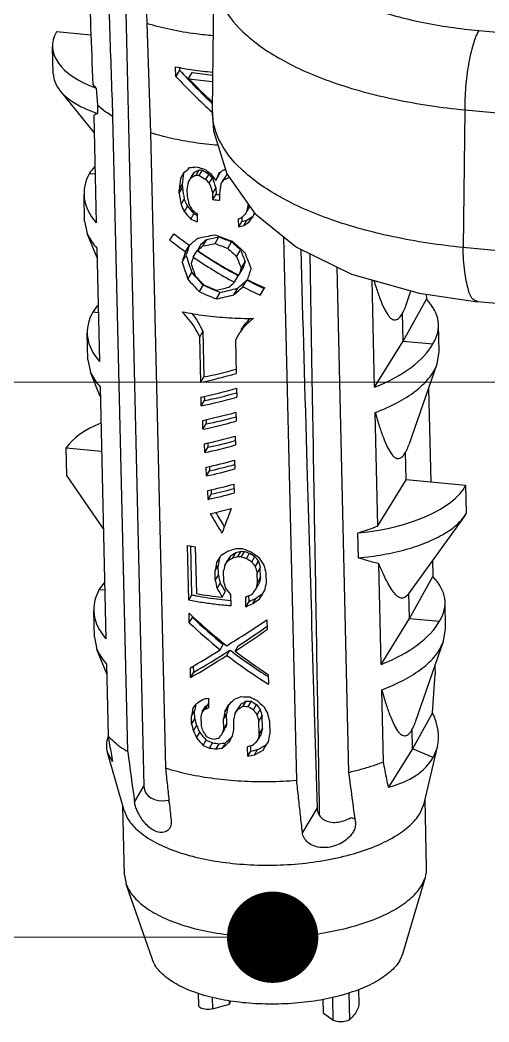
# Model space of a CAD drawing. Header units: millimetres. Extents: x 1396 to 1781, y -411 to -144.
# Drawn here: x 1449.27 to 1456.96, y -389.95 to -373.49 of the extents above; entities that cross this region are included whole.
import ezdxf

# ---------------------------------------------------------------- set-up
doc = ezdxf.new("R2010")
doc.units = ezdxf.units.MM
doc.layers.add('02___PRT_ALL_AXES', color=7, linetype='Continuous')
doc.layers.add('from', color=7, linetype='Continuous', lineweight=13)
doc.styles.add('宋体', font='SimSun.ttf')
doc.dimstyles.new('YanXiu', dxfattribs={"dimscale": 1.5, "dimtxt": 2.5, "dimasz": 2.2, "dimexe": 0.65, "dimexo": 0.65, "dimgap": 0.5, "dimtad": 1, "dimdsep": 46, "dimtxsty": '宋体', "dimcen": 0, "dimclrd": 3, "dimclre": 3, "dimclrt": 3, "dimazin": 2, "dimtfac": 1, "dimtofl": 0, "dimtmove": 0, "dimatfit": 3, "dimfxl": 1, "dimlwd": 5, "dimlwe": 5, "dimarcsym": 0})

# ---------------------------------------------------------------- blocks, each defined once
blk = doc.blocks.new('u21')
at = {"color": 7, "linetype": 'Continuous'}
for p, q in [((-122.941, 28.546), (-122.967, 26.288)), ((-118.592, 27.593), (-22.722, 18.606)), ((-118.821, 26.29), (-118.849, 24.03)), ((-118.821, 26.29), (-22.952, 17.304)), ((-22.853, 15.031), (-118.849, 24.03)), ((-22.616, 14.141), (-118.612, 23.14))]:
    blk.add_line(p, q, dxfattribs=at)
blk.add_lwpolyline([(-122.967, 26.292), (-122.946, 25.947), (-122.726, 25.239), (-122.27, 24.588), (-121.586, 24.033), (-120.681, 23.592), (-119.57, 23.28), (-118.612, 23.14)], dxfattribs=at)
for points, start_tangent, end_tangent in [([(-121.818, 29.918), (-121.96, 29.482), (-121.877, 29.047), (-121.572, 28.634), (-121.061, 28.265), (-120.368, 27.959), (-119.53, 27.731), (-118.592, 27.593)], (-0.506759, -0.862088), (0.995625, -0.09344)), ([(-122.94, 28.545), (-122.836, 28.074), (-122.463, 27.572), (-121.839, 27.122), (-120.995, 26.747), (-119.972, 26.465), (-118.821, 26.29)], (-0.005908, -0.999983), (0.995209, -0.097772)), ([(-118.592, 27.593), (-118.685, 27.366), (-118.761, 27.04), (-118.809, 26.663), (-118.822, 26.29)], (-0.507097, -0.861889), (0.015932, -0.999873)), ([(-118.849, 24.03), (-119.999, 24.207), (-121.021, 24.49), (-121.866, 24.867), (-122.49, 25.316), (-122.863, 25.817), (-122.967, 26.288)], (-0.994988, 0.099999), (0.006341, 0.99998)), ([(-118.611, 23.147), (-118.671, 23.169), (-118.762, 23.334), (-118.823, 23.632), (-118.849, 24.03)], (-0.991931, 0.126778), (-0.015932, 0.999873))]:
    blk.add_spline(points, degree=3, dxfattribs=dict(at, start_tangent=start_tangent, end_tangent=end_tangent))
at = {"layer": '02___PRT_ALL_AXES', "color": 7, "linetype": 'Continuous'}
for p, q in [((-124.479, 31.83), (-124.089, 15.182)), ((-124.039, 27.708), (-123.98, 25.913)), ((-124.959, 27.519), (-125.525, 27.572)), ((-125.579, 26.885), (-125.589, 27.328)), ((-123.564, 26.841), (-123.569, 26.997)), ((-123.503, 26.944), (-123.564, 26.841)), ((-123.504, 26.986), (-123.503, 26.944)), ((-123.357, 26.804), (-123.297, 26.905)), ((-124.908, 25.917), (-125.467, 26.607)), ((-124.874, 26.649), (-124.852, 26.367)), ((-124.852, 26.367), (-124.849, 26.231)), ((-124.914, 26.199), (-124.873, 24.436)), ((-124.354, 15.75), (-124.598, 26.18)), ((-123.98, 25.913), (-123.736, 15.482)), ((-124.982, 25.248), (-124.892, 25.24)), ((-123.49, 25.158), (-123.438, 25.247)), ((-123.36, 25.109), (-123.309, 25.196)), ((-123.31, 25.179), (-123.259, 25.266)), ((-123.232, 25.22), (-123.181, 25.307)), ((-123.18, 25.213), (-123.129, 25.3)), ((-123.072, 25.147), (-123.021, 25.233)), ((-122.91, 25.13), (-122.859, 25.217)), ((-122.774, 25.146), (-122.723, 25.233)), ((-123.511, 24.978), (-123.459, 25.067)), ((-123.51, 24.925), (-123.458, 25.014)), ((-123.459, 25.067), (-123.458, 25.014)), ((-123.017, 25.088), (-122.966, 25.174)), ((-122.827, 25.071), (-122.776, 25.157)), ((-125.063, 24.464), (-125.073, 24.901)), ((-123.51, 24.925), (-123.511, 24.978)), ((-123.383, 24.981), (-123.381, 24.875)), ((-122.959, 24.924), (-122.908, 25.01)), ((-122.957, 24.818), (-122.959, 24.924)), ((-122.957, 24.818), (-122.906, 24.904)), ((-122.908, 25.01), (-122.906, 24.904)), ((-122.851, 24.914), (-122.848, 24.809)), ((-123.48, 24.735), (-123.428, 24.824)), ((-123.426, 24.62), (-123.375, 24.708)), ((-122.398, 24.631), (-122.353, 24.707)), ((-123.32, 24.496), (-123.269, 24.583)), ((-123.218, 24.586), (-123.214, 24.454)), ((-122.484, 24.526), (-122.482, 24.456)), ((-122.396, 24.629), (-122.374, 24.666)), ((-122.366, 24.445), (-122.314, 24.533)), ((-125.063, 24.464), (-125.021, 24.262)), ((-122.533, 24.369), (-122.537, 24.501)), ((-122.533, 24.369), (-122.482, 24.456)), ((-122.45, 24.393), (-122.398, 24.481)), ((-124.859, 23.862), (-125.021, 24.262)), ((-122.921, 24.096), (-122.858, 24.204)), ((-121.581, 15.28), (-121.79, 24.199)), ((-123.407, 23.961), (-123.342, 24.071)), ((-123.149, 24.089), (-123.212, 23.98)), ((-123.123, 24.055), (-123.059, 24.163)), ((-122.713, 24.016), (-122.649, 24.124)), ((-124.863, 24.021), (-124.82, 22.159)), ((-123.464, 23.791), (-123.399, 23.901)), ((-123.28, 23.872), (-123.216, 23.981)), ((-122.567, 23.88), (-122.503, 23.989)), ((-121.332, 22.217), (-121.361, 23.924)), ((-122.492, 23.687), (-122.428, 23.796)), ((-120.924, 23.711), (-120.73, 15.41)), ((-123.368, 23.51), (-123.303, 23.619)), ((-122.604, 23.459), (-122.54, 23.567)), ((-122.532, 23.575), (-122.467, 23.683)), ((-123.119, 23.415), (-123.183, 23.306)), ((-122.464, 23.385), (-122.4, 23.494)), ((-120.302, 21.736), (-120.343, 23.497)), ((-122.9, 23.185), (-122.836, 23.293)), ((-122.614, 23.253), (-122.55, 23.361)), ((-122.18, 23.247), (-122.114, 23.358)), ((-119.79, 23.074), (-119.705, 23.317)), ((-119.454, 23.263), (-119.452, 23.18)), ((-119.835, 22.493), (-119.452, 23.18)), ((-124.928, 22.971), (-124.838, 22.963)), ((-119.835, 22.493), (-119.846, 22.949)), ((-119.243, 22.321), (-119.253, 22.759)), ((-125.01, 22.186), (-125.02, 22.624)), ((-123.174, 22.562), (-123.123, 22.649)), ((-123.157, 21.817), (-123.174, 22.562)), ((-123.123, 22.649), (-123.106, 21.904)), ((-122.544, 22.591), (-122.587, 22.507)), ((-122.587, 22.507), (-122.574, 21.961)), ((-120.302, 21.736), (-119.835, 22.493)), ((-119.835, 22.493), (-119.345, 22.448)), ((-121.332, 22.203), (-121.332, 22.217)), ((-119.276, 22.118), (-119.243, 22.321)), ((-125.01, 22.186), (-124.967, 21.985)), ((-119.737, 20.796), (-119.276, 22.118)), ((-124.806, 21.584), (-124.967, 21.985)), ((-123.157, 21.817), (-123.106, 21.904)), ((-124.81, 21.744), (-124.713, 17.604)), ((-123.148, 21.429), (-123.151, 21.575)), ((-123.098, 21.586), (-123.097, 21.516)), ((-122.568, 21.718), (-122.565, 21.573)), ((-119.418, 21.71), (-119.382, 20.179)), ((-123.148, 21.429), (-123.097, 21.516)), ((-122.579, 21.325), (-122.576, 21.18)), ((-120.249, 19.458), (-120.292, 21.32)), ((-123.12, 21.045), (-123.123, 21.191)), ((-123.12, 21.045), (-123.069, 21.132)), ((-123.07, 21.202), (-123.069, 21.132)), ((-122.59, 20.932), (-122.586, 20.786)), ((-125.354, 20.284), (-125.365, 20.739)), ((-125.365, 20.739), (-124.785, 20.685)), ((-123.092, 20.662), (-123.095, 20.807)), ((-123.092, 20.662), (-123.041, 20.748)), ((-123.042, 20.819), (-123.041, 20.748)), ((-119.782, 20.216), (-119.793, 20.672)), ((-123.064, 20.278), (-123.067, 20.423)), ((-123.014, 20.435), (-123.013, 20.364)), ((-122.601, 20.538), (-122.597, 20.393)), ((-124.755, 19.411), (-125.354, 20.284)), ((-123.064, 20.278), (-123.013, 20.364)), ((-122.611, 20.145), (-122.608, 20)), ((-120.249, 19.458), (-119.782, 20.216)), ((-118.802, 20.124), (-119.782, 20.216)), ((-118.792, 19.669), (-118.802, 20.124)), ((-123.035, 19.894), (-123.039, 20.04)), ((-123.035, 19.894), (-122.985, 19.981)), ((-122.986, 20.052), (-122.985, 19.981)), ((-118.826, 19.617), (-119.754, 18.337)), ((-118.826, 19.617), (-118.792, 19.669)), ((-120.569, 18.934), (-120.579, 19.342)), ((-123.353, 18.237), (-123.374, 19.136)), ((-123.301, 18.326), (-123.32, 19.125)), ((-123.246, 19.112), (-123.228, 18.345)), ((-122.709, 18.887), (-122.659, 18.973)), ((-122.628, 18.934), (-122.577, 19.02)), ((-122.546, 18.955), (-122.495, 19.042)), ((-122.49, 18.953), (-122.439, 19.04)), ((-122.406, 18.923), (-122.355, 19.01)), ((-122.32, 18.868), (-122.269, 18.956)), ((-122.921, 18.723), (-122.871, 18.809)), ((-122.867, 18.651), (-122.871, 18.809)), ((-122.762, 18.812), (-122.711, 18.898)), ((-122.262, 18.788), (-122.21, 18.876)), ((-122.231, 18.682), (-122.179, 18.77)), ((-122.175, 18.612), (-122.179, 18.77)), ((-120.195, 17.181), (-120.234, 18.837)), ((-119.352, 18.891), (-119.346, 18.625)), ((-122.918, 18.564), (-122.921, 18.723)), ((-122.918, 18.564), (-122.867, 18.651)), ((-122.787, 18.709), (-122.783, 18.55)), ((-122.227, 18.524), (-122.231, 18.682)), ((-122.227, 18.524), (-122.175, 18.612)), ((-122.087, 18.683), (-122.083, 18.524)), ((-119.729, 17.939), (-119.346, 18.625)), ((-122.888, 18.429), (-122.837, 18.515)), ((-122.253, 18.418), (-122.201, 18.506)), ((-124.822, 18.416), (-124.732, 18.408)), ((-123.353, 18.237), (-123.301, 18.326)), ((-122.804, 18.288), (-122.753, 18.375)), ((-122.669, 18.33), (-122.665, 18.145)), ((-122.415, 18.131), (-122.419, 18.29)), ((-122.364, 18.218), (-122.366, 18.313)), ((-122.304, 18.181), (-122.253, 18.268)), ((-122.192, 18.259), (-122.14, 18.347)), ((-119.729, 17.939), (-119.738, 18.361)), ((-122.415, 18.131), (-122.364, 18.218)), ((-119.136, 17.767), (-119.146, 18.204)), ((-124.903, 17.632), (-124.913, 18.069)), ((-123.345, 17.867), (-123.348, 18.026)), ((-123.345, 17.867), (-123.293, 17.955)), ((-123.293, 17.955), (-123.293, 17.975)), ((-120.195, 17.181), (-119.729, 17.939)), ((-119.729, 17.939), (-119.239, 17.893)), ((-122.069, 17.916), (-122.066, 17.758)), ((-124.903, 17.632), (-124.861, 17.43)), ((-119.169, 17.564), (-119.136, 17.767)), ((-122.837, 17.422), (-122.787, 17.508)), ((-122.592, 17.401), (-122.542, 17.487)), ((-119.63, 16.241), (-119.169, 17.564)), ((-124.699, 17.029), (-124.861, 17.43)), ((-122.727, 17.332), (-122.677, 17.418)), ((-124.703, 17.189), (-124.675, 16.005)), ((-123.324, 16.968), (-123.327, 17.127)), ((-123.272, 17.057), (-123.274, 17.158)), ((-119.311, 17.156), (-119.308, 17.025)), ((-123.324, 16.968), (-123.272, 17.057)), ((-122.048, 17.018), (-122.044, 16.859)), ((-123.031, 16.629), (-123.027, 16.47)), ((-120.158, 15.581), (-120.186, 16.765)), ((-123.131, 16.407), (-123.079, 16.494)), ((-123.079, 16.451), (-123.028, 16.538)), ((-122.76, 16.412), (-122.709, 16.498)), ((-122.596, 16.371), (-122.545, 16.458)), ((-122.543, 16.447), (-122.492, 16.534)), ((-122.461, 16.495), (-122.41, 16.582)), ((-122.377, 16.492), (-122.326, 16.579)), ((-122.291, 16.437), (-122.24, 16.524)), ((-123.309, 16.334), (-123.257, 16.422)), ((-123.306, 16.202), (-123.309, 16.334)), ((-123.254, 16.29), (-123.257, 16.422)), ((-123.155, 16.332), (-123.151, 16.173)), ((-122.784, 16.282), (-122.733, 16.368)), ((-122.729, 16.21), (-122.733, 16.368)), ((-122.233, 16.356), (-122.181, 16.444)), ((-122.202, 16.25), (-122.15, 16.338)), ((-122.145, 16.127), (-122.15, 16.338)), ((-119.354, 16.39), (-119.678, 15.798)), ((-123.306, 16.202), (-123.254, 16.29)), ((-123.278, 16.091), (-123.226, 16.179)), ((-122.805, 16.047), (-122.754, 16.133)), ((-122.78, 16.123), (-122.784, 16.282)), ((-122.78, 16.123), (-122.729, 16.21)), ((-122.621, 16.268), (-122.617, 16.109)), ((-122.197, 16.039), (-122.202, 16.25)), ((-122.197, 16.039), (-122.145, 16.127)), ((-122.03, 16.251), (-122.025, 16.039)), ((-123.224, 15.975), (-123.172, 16.063)), ((-122.223, 15.933), (-122.171, 16.021)), ((-119.678, 15.798), (-119.686, 16.117)), ((-123.118, 15.852), (-123.066, 15.939)), ((-123.012, 15.809), (-122.961, 15.896)), ((-122.906, 15.795), (-122.855, 15.881)), ((-122.8, 15.809), (-122.749, 15.895)), ((-122.386, 15.674), (-122.389, 15.832)), ((-122.335, 15.76), (-122.337, 15.847)), ((-122.134, 15.774), (-122.082, 15.862)), ((-119.678, 15.798), (-120.075, 15.165)), ((-119.341, 15.654), (-119.678, 15.798)), ((-119.49, 14.901), (-119.269, 15.831)), ((-119.269, 15.829), (-119.341, 15.654)), ((-124.415, 14.786), (-124.69, 15.737)), ((-124.605, 15.59), (-124.689, 15.737)), ((-122.386, 15.674), (-122.335, 15.76)), ((-122.274, 15.696), (-122.223, 15.784)), ((-124.243, 14.92), (-124.089, 15.182)), ((-124.407, 13.724), (-124.433, 14.847)), ((-121.248, 14.829), (-121.488, 14.42)), ((-121.205, 14.704), (-121.207, 14.829)), ((-119.556, 14.741), (-119.49, 14.901)), ((-119.449, 13.84), (-119.475, 14.963)), ((-124.407, 13.724), (-124.379, 13.576)), ((-119.841, 12.43), (-119.469, 13.691)), ((-119.528, 13.557), (-119.469, 13.691)), ((-123.949, 12.334), (-124.379, 13.576)), ((-119.89, 12.318), (-119.841, 12.43)), ((-123.197, 11.784), (-123.192, 11.579)), ((-122.967, 11.715), (-122.963, 11.527)), ((-121.15, 11.684), (-121.145, 11.459)), ((-120.981, 11.341), (-120.989, 11.715)), ((-120.726, 11.79), (-120.716, 11.348)), ((-120.567, 11.841), (-120.561, 11.611)), ((-122.963, 11.527), (-122.684, 11.603)), ((-122.684, 11.603), (-122.686, 11.659)), ((-120.561, 11.613), (-120.561, 11.611)), ((-121.145, 11.459), (-120.981, 11.341))]:
    blk.add_line(p, q, dxfattribs=at)
for centre, radius, start, end in [((-122.511, 32.359), 5.465, 258.8415, 261.7944), ((-122.439, 32.177), 5.341, 260.755, 264.3959), ((-122.439, 32.878), 5.99, 261.8162, 265.0061), ((-122.447, 32.609), 5.876, 261.0875, 264.9684), ((-124.051, 28.559), 2.461, 249.963, 251.0858), ((-122.43, 30.966), 5.671, 261.8323, 262.3715), ((-122.428, 30.823), 5.66, 261.8318, 262.372), ((-122.417, 30.491), 5.24, 261.6126, 262.1953), ((-122.357, 30.557), 5.679, 264.4546, 265.0206), ((-122.366, 30.919), 6.13, 264.4687, 265.4888), ((-122.362, 24.209), 5.173, 258.7175, 260.1686), ((-122.212, 25.501), 6.422, 266.7428, 267.736), ((-122.209, 25.361), 6.414, 266.9904, 267.4876), ((-122.199, 25.016), 5.982, 267.1652, 267.6993), ((-122.352, 22.879), 4.651, 258.218, 259.0669), ((-122.271, 23.32), 5.1, 259.1129, 263.4744), ((-122.253, 24.01), 5.748, 260.2337, 264.4982), ((-122.207, 23.835), 5.619, 263.4217, 265.3012), ((-184.212, 21.36), 65.048, 355.61814, 356.17863), ((-122.153, 23.105), 6.459, 266.9928, 268.2315), ((-122.15, 22.937), 6.449, 267.2394, 267.9837), ((-122.14, 22.591), 6.015, 267.4326, 268.2323), ((-122.204, 21.629), 5.719, 262.103, 262.6387), ((-122.202, 21.454), 5.703, 261.8334, 262.9078), ((-122.192, 21.111), 5.272, 261.6139, 262.7746), ((-40.277, 26.515), 84.763, 187.29643, 187.8627), ((-41.712, 25.502), 79.659, 187.27832, 187.88087), ((-123.352, 15.144), 0.392, 209.4404, 213.3673)]:
    blk.add_arc(centre, radius, start, end, dxfattribs=at)
for centre, major_axis, ratio, start_param, end_param in [((-123.566, 27.388), (2.023, 0.063), 0.457817, 2.874425, 3.994998), ((-122.326, 27.564), (2.788, -2.803), 0.352517, -1.662023, -1.448043), ((-122.249, 27.492), (2.575, -2.589), 0.352642, 4.576145, 4.787282), ((-122.243, 27.265), (2.893, 0.09), 0.457818, -2.775645, -2.726872), ((-122.331, 27.751), (2.794, -2.826), 0.351227, 4.700364, 4.837823), ((-122.19, 24.987), (2.884, 0.046), 0.412294, 2.788056, 2.881035), ((-122.235, 26.909), (2.808, 2.737), 0.102217, -2.111606, -2.072263), ((-122.228, 26.618), (2.853, 0.821), 0.352435, -2.069765, -2.030644), ((-122.225, 26.49), (2.876, -0.78), 0.465166, 4.501382, 4.540287), ((-122.19, 24.987), (2.883, 0.09), 0.457817, 9.15761, 9.785659), ((-122.247, 27.404), (2.759, 5.33), 0.013218, -4.290483, -4.270708), ((-122.311, 30.139), (2.221, 17.523), 0.02969, -4.425685, -4.414983), ((-122.247, 27.404), (2.566, 4.956), 0.013218, -4.259351, -4.255211), ((-122.235, 26.905), (2.789, 4.016), 0.022906, -2.018671, -1.99906), ((-122.228, 26.604), (2.818, 1.904), 0.1949, -2.092152, -2.06283), ((-122.235, 26.905), (2.594, 3.734), 0.022906, -2.030311, -2.009186), ((-122.228, 26.604), (2.62, 1.77), 0.1949, -2.102278, -2.070707), ((-122.221, 26.3), (2.827, -1.617), 0.437702, -1.660631, -1.621726), ((-122.221, 26.3), (2.629, -1.504), 0.437702, 4.616163, 4.658018), ((-122.224, 26.438), (2.795, -2.135), 0.402852, -1.567641, -1.538511), ((-122.22, 26.238), (-2.57, 2.881), 0.32879, 1.626941, 1.647832), ((-122.224, 26.408), (-2.765, 4.016), 0.26711, 1.678156, 1.707272), ((-122.22, 26.276), (2.723, 6.662), 0.028959, -4.547167, -4.527752), ((-122.224, 26.436), (2.818, 1.904), 0.194897, -1.926765, -1.897617), ((-122.22, 26.276), (2.532, 6.194), 0.028959, 1.745733, 1.754475), ((-122.226, 26.506), (2.853, 0.821), 0.352438, -1.86543, -1.855058), ((-122.217, 26.139), (2.594, 3.734), 0.022906, -1.820803, -1.799896), ((-122.221, 26.305), (2.828, 1.484), 0.254507, -1.898561, -1.867712), ((-122.311, 30.139), (2.389, 18.846), 0.02969, -4.441182, -4.431265), ((-122.122, 22.057), (-2.969, 18.008), 0.046595, 1.398205, 1.408908), ((-122.269, 28.357), (2.532, 13.414), 0.035521, -4.461065, -4.451238), ((-122.22, 26.238), (-2.764, 3.098), 0.32879, -4.652804, -4.633381), ((-122.216, 26.096), (-2.892, 8.515), 0.120708, -4.63481, -4.615397), ((-122.216, 26.096), (-2.689, 7.918), 0.120708, 1.646403, 1.667281), ((-122.205, 25.626), (2.459, 16.129), 0.03256, -4.672984, -4.663273), ((-122.217, 26.139), (2.789, 4.016), 0.022906, -1.823962, -1.804525), ((-122.122, 22.057), (-3.193, 19.368), 0.046595, 1.414487, 1.424404), ((-122.163, 23.839), (-3.049, 13.934), 0.068111, 1.481465, 1.491292), ((-122.186, 24.793), (-2.808, 5.817), 0.184886, 1.491557, 1.511332), ((-122.186, 24.793), (-2.611, 5.409), 0.184886, 7.759246, 7.780577), ((-122.197, 25.287), (-2.57, 2.881), 0.32879, 7.76276, 7.805162), ((-122.197, 25.291), (-2.773, 4.468), 0.241974, 1.544282, 1.563893), ((-122.152, 23.334), (2.532, 13.414), 0.035521, 1.472469, 1.480732), ((-122.187, 24.866), (2.566, 4.956), 0.013218, -4.673359, -4.665174), ((-122.197, 25.287), (-2.764, 3.098), 0.32879, 1.493516, 1.532859), ((-122.204, 25.592), (2.795, -2.135), 0.40285, -1.655364, -1.626041), ((-122.204, 25.578), (2.674, -0.725), 0.465166, -1.851303, -1.830541), ((-122.204, 25.565), (2.828, 1.484), 0.254509, -1.820509, -1.80088), ((-122.199, 25.35), (2.808, 2.737), 0.102216, -1.770248, -1.750557), ((-122.187, 24.866), (2.759, 5.33), 0.013218, -4.661402, -4.651531), ((-122.199, 25.344), (2.62, 1.77), 0.1949, -1.777225, -1.745289), ((-122.188, 24.896), (2.789, 4.016), 0.022906, -1.667393, -1.647554), ((-122.181, 24.601), (2.759, 5.33), 0.013218, 1.579013, 1.592054), ((-122.204, 25.578), (2.876, -0.78), 0.465166, -1.840421, -1.8013), ((-122.202, 25.496), (2.843, 1.049), 0.319714, -1.804228, -1.774763), ((-122.202, 25.496), (2.644, 0.976), 0.319714, -1.793638, -1.761889), ((-122.199, 25.344), (2.818, 1.904), 0.1949, -1.790099, -1.760485), ((-122.227, 26.55), (2.778, 4.579), 0.003704, -2.119767, -2.093272), ((-122.191, 25.019), (2.821, -1.711), 0.432068, -1.818071, -1.720575), ((-122.202, 25.469), (2.845, 1.007), 0.325906, 4.240207, 4.342319), ((-122.198, 25.325), (2.595, 0.919), 0.325906, -2.021526, -1.940866), ((-122.202, 25.469), (2.865, -1.012), 0.462377, 4.622677, 4.724789), ((-122.198, 25.325), (2.614, -0.924), 0.462377, -1.660508, -1.579849), ((-122.187, 24.863), (2.821, -1.711), 0.432068, -1.844566, -1.745883), ((-122.226, 26.524), (2.458, 6.957), 0.034176, -4.339994, -4.313894), ((-122.206, 25.645), (2.809, 2.619), 0.113052, -2.090198, -2.036735), ((-122.201, 25.452), (2.809, 2.619), 0.113052, -2.041927, -2.008193), ((-122.201, 25.452), (2.563, 2.389), 0.113052, -2.052291, -2.015282), ((-122.198, 25.325), (2.845, 1.007), 0.325906, -2.014437, -1.940866), ((-122.198, 25.325), (2.865, -1.012), 0.462377, -1.660508, -1.586938), ((-122.201, 25.452), (-2.523, 2.706), 0.338682, 1.751673, 1.806472), ((-122.206, 25.645), (-2.766, 2.966), 0.338682, 1.773126, 1.841031), ((-122.226, 26.524), (2.695, 7.626), 0.034176, -4.357608, -4.333889), ((-122.152, 23.359), (-2.628, 7.422), 0.127207, 7.735845, 7.773893), ((-122.216, 26.091), (2.695, 7.626), 0.034176, -4.405007, -4.39025), ((-122.187, 24.863), (2.821, -1.711), 0.432068, -1.698485, -1.457696), ((-122.187, 24.863), (2.574, -1.561), 0.432068, -1.711408, -1.447333), ((-122.191, 25.019), (2.821, -1.711), 0.432068, -1.672305, -1.431516), ((-122.201, 25.452), (-2.766, 2.966), 0.338682, -4.538601, -4.48866), ((-122.216, 26.091), (-2.88, 8.135), 0.127207, -4.482416, -4.457687), ((-122.216, 26.091), (-2.628, 7.422), 0.127207, 1.812715, 1.839874), ((-122.226, 26.524), (-2.88, 8.135), 0.127207, -4.435911, -4.401326), ((-122.152, 23.359), (-2.88, 8.135), 0.127207, 1.472655, 1.50724), ((-122.162, 23.791), (-2.88, 8.135), 0.127207, 1.529015, 1.553745), ((-122.162, 23.791), (2.458, 6.957), 0.034176, -4.701108, -4.684899), ((-122.173, 24.237), (-2.523, 2.706), 0.338682, 7.76765, 7.842229), ((-122.177, 24.43), (-2.766, 2.966), 0.338682, 1.547502, 1.597443), ((-122.162, 23.791), (2.695, 7.626), 0.034176, -4.686733, -4.671975), ((-122.152, 23.359), (2.695, 7.626), 0.034176, 1.540092, 1.563811), ((-122.173, 24.237), (-2.766, 2.966), 0.338682, 1.500996, 1.568902), ((-122.177, 24.414), (2.614, -0.924), 0.462377, 4.510707, 4.622677), ((-122.18, 24.558), (2.865, -1.012), 0.462377, -1.734078, -1.660508), ((-122.18, 24.558), (2.845, 1.007), 0.325906, -1.940866, -1.867296), ((-122.177, 24.43), (2.809, 2.619), 0.113052, -1.861053, -1.827319), ((-122.173, 24.237), (2.809, 2.619), 0.113052, -1.832511, -1.779048), ((-122.173, 24.237), (2.563, 2.389), 0.113052, -1.822653, -1.763949), ((-122.187, 24.863), (2.821, -1.711), 0.432068, -1.409426, -1.31193), ((-122.187, 24.863), (2.574, -1.561), 0.432068, -1.394326, -1.28698), ((-122.191, 25.019), (2.821, -1.711), 0.432068, -1.384118, -1.285435), ((-122.152, 23.332), (2.778, 4.579), 0.003704, -1.587131, -1.560636), ((-122.177, 24.414), (2.865, -1.012), 0.462377, -1.76262, -1.660508), ((-122.177, 24.414), (2.845, 1.007), 0.325906, -1.940866, -1.838754), ((-122.177, 24.414), (2.595, 0.919), 0.325906, 4.342319, 4.454289), ((-122.137, 22.709), (2.884, 0.046), 0.412294, 2.788056, 2.881035), ((-122.137, 22.709), (2.884, 0.046), 0.412294, -0.260558, 0.367491), ((-122.137, 22.709), (2.883, 0.09), 0.457817, 9.15761, 9.785659), ((-122.137, 22.709), (2.883, 0.09), 0.457817, -0.895217, -0.267168), ((-122.146, 23.111), (2.842, 1.086), 0.314332, -2.051137, -1.84022), ((-122.146, 23.111), (2.642, 1.01), 0.314332, 4.224056, 4.430815), ((-122.141, 22.868), (2.842, 1.086), 0.314332, -2.051137, -1.84022), ((-122.137, 22.723), (2.842, 1.086), 0.314332, -2.051137, -1.84022), ((-122.137, 22.723), (2.642, 1.01), 0.314332, 4.224056, 4.430815), ((-122.132, 22.481), (2.842, 1.086), 0.314332, -2.044083, -1.847274), ((-122.128, 22.335), (2.642, 1.01), 0.314332, 4.231648, 4.423218), ((-123.406, 20.556), (2.023, 0.032), 0.412294, 2.321697, 2.881035), ((-122.128, 22.335), (2.842, 1.086), 0.314332, -2.044083, -1.847274), ((-122.122, 22.093), (2.842, 1.086), 0.314332, -2.037034, -1.854324), ((-122.119, 21.948), (2.842, 1.086), 0.314332, -2.037034, -1.854324), ((-122.119, 21.948), (2.642, 1.01), 0.314332, 4.239235, 4.415626), ((-122.113, 21.705), (2.842, 1.086), 0.314332, -2.029989, -1.861368), ((-122.11, 21.56), (2.642, 1.01), 0.314332, 4.246816, 4.408038), ((-122.11, 21.56), (2.842, 1.086), 0.314332, -2.029989, -1.861368), ((-122.104, 21.317), (2.842, 1.086), 0.314332, -2.022949, -1.868409), ((-120.917, 20.323), (2.184, 0.068), 0.457817, -1.429576, -0.267168), ((-122.101, 21.172), (2.842, 1.086), 0.314332, -2.022949, -1.868409), ((-122.101, 21.172), (2.642, 1.01), 0.314332, 4.254392, 4.400453), ((-122.095, 20.93), (2.842, 1.086), 0.314332, -2.012087, -1.88729), ((-122.087, 20.569), (-2.782, 4.876), 0.222126, -4.652177, -4.585769), ((-122.087, 20.569), (-2.587, 4.533), 0.222126, -4.642508, -4.589823), ((-122.087, 20.569), (2.713, 6.98), 0.031078, -4.581742, -4.523353), ((-122.084, 20.432), (2.883, 0.09), 0.457817, -1.036081, -0.895217), ((-122.079, 20.247), (2.836, 1.226), 0.293301, -1.92047, -1.871862), ((-122.079, 20.233), (2.781, 4.451), 0.007496, -1.881643, -1.85252), ((-122.087, 20.559), (2.354, 12.473), 0.035521, -4.574787, -4.56496), ((-122.079, 20.217), (2.815, 2.112), 0.168263, -1.960714, -1.921888), ((-122.073, 19.992), (2.594, 3.734), 0.022906, -1.852131, -1.831249), ((-122.075, 20.065), (2.818, 1.904), 0.194899, -1.926765, -1.897617), ((-122.075, 20.065), (2.62, 1.77), 0.194899, -1.924341, -1.892988), ((-122.076, 20.121), (2.843, 1.049), 0.319715, -1.88228, -1.85308), ((-122.076, 20.121), (2.644, 0.976), 0.319715, -1.877651, -1.846232), ((-122.081, 20.302), (2.862, -1.066), 0.461156, -1.542376, -1.513032), ((-122.084, 20.465), (2.849, -1.29), 0.453835, 4.783603, 4.832643), ((-122.081, 20.302), (2.661, -0.991), 0.461156, -1.53404, -1.502442), ((-122.083, 20.429), (2.599, -1.985), 0.402851, -1.372187, -1.340438), ((-122.088, 20.625), (2.783, -2.383), 0.383947, 4.94944, 4.988963), ((-122.092, 20.81), (-2.578, 4.154), 0.241974, -4.404365, -4.383098), ((-122.1, 21.142), (-2.783, 4.918), 0.220189, 1.905655, 1.935512), ((-122.087, 20.559), (2.532, 13.414), 0.035521, -4.578114, -4.568401), ((-122.071, 19.906), (2.606, 10.704), 0.037664, -4.60087, -4.591165), ((-122.073, 19.992), (2.789, 4.016), 0.022906, -1.853089, -1.833673), ((-122.083, 20.429), (2.795, -2.135), 0.402851, -1.382777, -1.353312), ((-122.092, 20.81), (-2.773, 4.468), 0.241974, -4.41724, -4.397515), ((-122.122, 22.086), (-2.973, 11.222), 0.087632, -4.437414, -4.427524), ((-122.122, 22.086), (-2.764, 10.434), 0.087632, -4.422997, -4.412328), ((-122.15, 23.284), (-3.049, 13.934), 0.068111, -4.400849, -4.39085), ((-122.054, 19.16), (-2.835, 12.956), 0.068111, -4.687999, -4.677551), ((-122.018, 17.632), (2.423, 9.953), 0.037664, 1.481423, 1.492091), ((-122.03, 18.155), (2.884, 0.046), 0.412294, -0.260558, 0.367491), ((-122.03, 18.155), (2.884, 0.046), 0.412294, 2.788056, 2.881035), ((-122.054, 19.16), (-3.049, 13.934), 0.068111, -4.684558, -4.674845), ((-122.061, 19.485), (-2.588, 4.573), 0.220189, -4.624376, -4.593053), ((-122.069, 19.812), (-2.973, 11.222), 0.087632, -4.622926, -4.61322), ((-122.067, 19.72), (-2.765, 4.016), 0.26711, 1.707272, 1.7364), ((-122.018, 17.632), (2.606, 10.704), 0.037664, 1.496619, 1.506509), ((-121.99, 16.435), (2.532, 13.414), 0.035521, 1.421076, 1.431075), ((-122.03, 18.155), (2.883, 0.09), 0.457817, 9.15761, 9.785659), ((-122.061, 19.485), (-2.783, 4.918), 0.220189, -4.621669, -4.592546), ((-122.059, 19.366), (2.828, 1.484), 0.254506, -1.830302, -1.791044), ((-122.055, 19.207), (2.629, 1.38), 0.254506, -1.820466, -1.778169), ((-122.048, 18.908), (2.789, 4.016), 0.022906, -1.697007, -1.677283), ((-122.052, 19.093), (2.617, 1.963), 0.168263, -1.772348, -1.729719), ((-122.04, 18.577), (2.781, 4.451), 0.007496, -1.637505, -1.607647), ((-122.04, 18.577), (2.585, 4.139), 0.007496, -1.621525, -1.608958), ((-122.055, 19.207), (2.828, 1.484), 0.254506, -1.830302, -1.791043), ((-122.052, 19.093), (2.815, 2.112), 0.168263, -1.785222, -1.745699), ((-122.044, 18.748), (2.785, -2.351), 0.386426, -1.716937, -1.492132), ((-122.04, 18.591), (2.59, -2.18), 0.386947, -1.733714, -1.533423), ((-122.04, 18.591), (2.785, -2.344), 0.386947, -1.717431, -1.53145), ((-122.043, 18.698), (2.816, 2.008), 0.181296, -1.944035, -1.708574), ((-122.039, 18.52), (2.618, 1.933), 0.172316, -1.889032, -1.707981), ((-122.03, 18.155), (2.883, 0.09), 0.457817, -0.895217, -0.267168), ((-122.039, 18.52), (2.815, 2.079), 0.172316, -1.893661, -1.706763), ((-122.043, 18.696), (2.815, 2.079), 0.172316, -2.16703, -1.981049), ((-122.039, 18.538), (2.815, 2.084), 0.171607, -2.166873, -1.942068), ((-122.039, 18.538), (2.618, 1.938), 0.171607, -2.183156, -1.94111), ((-122.04, 18.588), (2.789, -2.26), 0.393437, -1.499055, -1.263594), ((-122.04, 18.588), (2.593, -2.101), 0.393437, -1.498097, -1.264827), ((-122.045, 18.766), (2.785, -2.344), 0.386947, -1.444063, -1.257165), ((-122.025, 17.918), (2.843, 1.049), 0.319715, -2.076815, -2.047493), ((-122.021, 17.78), (2.828, 1.484), 0.254506, -1.908282, -1.869361), ((-122.029, 18.092), (2.827, -1.617), 0.437702, -1.436862, -1.397544), ((-122.082, 20.347), (2.532, 13.414), 0.035521, -4.41176, -4.401843), ((-122.035, 18.341), (2.797, 3.585), 0.042994, -2.089079, -2.059444), ((-122.082, 20.347), (2.354, 12.473), 0.035521, -4.393594, -4.385561), ((-122.028, 18.069), (2.815, 2.112), 0.168263, -2.126556, -2.087275), ((-122.026, 17.974), (2.611, 2.545), 0.102218, -2.083144, -2.062052), ((-122.022, 17.806), (2.828, 1.484), 0.254506, -2.083311, -2.063774), ((-122.019, 17.675), (2.759, 5.33), 0.013218, -4.485596, -4.466186), ((-122.02, 17.73), (2.354, 12.473), 0.035521, -4.60673, -4.596292), ((-122.019, 17.675), (2.566, 4.956), 0.013218, -4.470956, -4.465679), ((-122.02, 17.71), (2.808, 2.737), 0.102218, -1.916493, -1.87765), ((-122.013, 17.402), (2.594, 3.734), 0.022906, -1.810353, -1.789432), ((-122.016, 17.563), (2.818, 1.904), 0.1949, -1.887891, -1.858668), ((-122.016, 17.563), (2.62, 1.77), 0.1949, -1.882524, -1.851077), ((-122.026, 17.979), (2.795, -2.135), 0.402852, -1.392571, -1.363149), ((-122.026, 17.979), (2.599, -1.985), 0.402852, -1.382735, -1.35104), ((-122.035, 18.338), (-2.578, 4.154), 0.241974, -4.414967, -4.393743), ((-122.034, 18.334), (-2.764, 3.098), 0.328789, -4.428622, -4.389021), ((-122.048, 18.924), (-2.808, 5.817), 0.184887, -4.371205, -4.351278), ((-122.044, 18.751), (2.684, 8.004), 0.03541, -4.403329, -4.393517), ((-122.026, 17.974), (2.808, 2.737), 0.102218, -2.072263, -2.052679), ((-122.02, 17.73), (2.532, 13.414), 0.035521, -4.607237, -4.597531), ((-122.004, 17.051), (2.606, 10.704), 0.037664, -4.639713, -4.629998), ((-122.013, 17.402), (2.789, 4.016), 0.022906, -1.814246, -1.794799), ((-122.035, 18.338), (-2.773, 4.468), 0.241974, -4.427077, -4.407386), ((-122.063, 19.548), (-2.973, 11.222), 0.087632, -4.447285, -4.437414), ((-122.063, 19.548), (-2.764, 10.434), 0.087632, -4.433641, -4.422997), ((-122.093, 20.852), (-3.049, 13.934), 0.068111, -4.400849, -4.39085), ((-122.252, 16.892), (2.959, -1.141), 0.436281, 0.058738, 0.428269), ((-121.958, 15.054), (-2.973, 11.222), 0.087632, 1.44516, 1.455077), ((-121.958, 15.054), (-2.764, 10.434), 0.087632, 1.428878, 1.439581), ((-121.983, 16.148), (-2.611, 5.409), 0.184887, 1.476061, 1.497392), ((-121.982, 16.103), (-2.892, 8.515), 0.120708, 1.521617, 1.531429), ((-122.014, 17.482), (2.495, 7.443), 0.03541, -4.528743, -4.518303), ((-121.962, 15.253), (2.423, 9.953), 0.037664, 1.492091, 1.502736), ((-121.749, 16.862), (2.93, 1.157), 0.333087, 2.877812, 3.109699), ((-121.983, 16.148), (-2.808, 5.817), 0.184887, 1.491557, 1.511332), ((-121.995, 16.642), (-2.764, 3.098), 0.328789, 1.493516, 1.532859), ((-121.995, 16.642), (-2.57, 2.881), 0.328789, 1.479575, 1.521978), ((-121.996, 16.686), (-2.773, 4.468), 0.241974, 1.554094, 1.573678), ((-122.005, 17.077), (2.862, -1.066), 0.461156, -1.775834, -1.746544), ((-122.009, 17.23), (2.843, 1.049), 0.319715, -2.01826, -1.989091), ((-122.012, 17.375), (2.789, 4.016), 0.022906, -1.911336, -1.891913), ((-122.014, 17.482), (2.684, 8.004), 0.03541, -4.529983, -4.520276), ((-122.006, 17.102), (2.611, 2.545), 0.102218, -1.95729, -1.92025), ((-122.005, 17.067), (2.759, 5.33), 0.013218, -4.505012, -4.485596), ((-122.001, 16.892), (2.606, 10.704), 0.037664, -4.629998, -4.620286), ((-121.962, 15.253), (2.606, 10.704), 0.037664, 1.506509, 1.51638), ((-121.932, 13.95), (2.532, 13.414), 0.035521, 1.421076, 1.431075), ((-122.002, 16.933), (2.876, -0.78), 0.465166, -1.840422, -1.801301), ((-122.002, 16.933), (2.674, -0.725), 0.465166, -1.851304, -1.809179), ((-122.004, 17.048), (2.853, 0.821), 0.352436, -1.991682, -1.952819), ((-122.004, 17.048), (2.653, 0.764), 0.352436, -1.996595, -1.954791), ((-122.006, 17.102), (2.808, 2.737), 0.102218, -1.955317, -1.916493), ((-122.003, 16.975), (2.843, 1.049), 0.319715, -1.823802, -1.794421), ((-121.996, 16.705), (2.808, 2.737), 0.102218, -1.78007, -1.750558), ((-121.996, 16.693), (2.623, 1.615), 0.217804, -1.789829, -1.736599), ((-121.982, 16.092), (2.781, 4.451), 0.007495, -1.637504, -1.607647), ((-121.982, 16.092), (2.585, 4.139), 0.007495, -1.621525, -1.608958), ((-122, 16.843), (2.853, 0.821), 0.352436, -1.806953, -1.76775), ((-122, 16.843), (2.653, 0.764), 0.352436, -1.797868, -1.755641), ((-121.996, 16.693), (2.821, 1.737), 0.217804, -1.801939, -1.752578), ((-122.242, 16.908), (2.947, -1.16), 0.480236, -0.576087, -0.069298), ((-123.626, 15.309), (0.439, 0.224), 0.655348, 2.835491, 4.245026), ((-120.737, 15.039), (-0.195, 0.382), 0.497178, -3.750477, -3.532011)]:
    blk.add_ellipse(centre, major_axis=major_axis, ratio=ratio, start_param=start_param, end_param=end_param, dxfattribs=at)
for points, start_tangent, end_tangent in [([(-124.236, 30.783), (-124.17, 29.747), (-124.104, 28.722), (-124.039, 27.708)], (0.063451, -0.997985), (0.06432, -0.997929)), ([(-124.598, 26.18), (-124.648, 27.631), (-124.698, 29.092), (-124.749, 30.566)], (-0.03454, 0.999403), (-0.03418, 0.999416)), ([(-124.998, 28.575), (-124.93, 26.707)], (0.03635, -0.999339), (0.036902, -0.999319)), ([(-122.953, 27.508), (-123.235, 27.538), (-123.653, 27.609), (-124.039, 27.708)], (-0.996532, 0.083214), (-0.95622, 0.29265)), ([(-125.578, 26.885), (-125.563, 26.786), (-125.481, 26.626), (-125.467, 26.607)], (0.025301, -0.99968), (0.628239, -0.77802)), ([(-125.467, 26.607), (-125.331, 26.476), (-125.117, 26.343), (-124.894, 26.247)], (0.628239, -0.77802), (0.93943, -0.34274)), ([(-124.598, 26.18), (-124.691, 26.24), (-124.776, 26.303), (-124.852, 26.367)], (-0.856534, 0.51609), (-0.736181, 0.676785)), ([(-124.849, 26.231), (-124.872, 26.219), (-124.894, 26.209), (-124.914, 26.199)], (-0.898265, -0.439454), (-0.906397, -0.422427)), ([(-122.869, 25.709), (-123.263, 25.753), (-123.636, 25.821), (-123.98, 25.913)], (-0.996898, 0.078702), (-0.954702, 0.297563)), ([(-125.021, 24.262), (-125.008, 24.234), (-124.863, 24.021)], (0.370808, -0.92871), (0.676703, -0.736256)), ([(-121.516, 23.999), (-121.413, 20.451), (-121.248, 14.829)], (0.029092, -0.999577), (0.029366, -0.999569)), ([(-120.314, 23.488), (-120.278, 23.373), (-120.212, 23.184), (-120.148, 23.034), (-120.084, 22.924), (-120.02, 22.858), (-119.958, 22.842), (-119.899, 22.875), (-119.846, 22.949)], (0.286052, -0.958214), (0.485232, 0.874385)), ([(-119.846, 22.949), (-119.803, 23.039), (-119.792, 23.069)], (0.535778, 0.844359), (0.330268, 0.943887)), ([(-123.464, 22.975), (-123.089, 22.914), (-122.693, 22.877), (-122.289, 22.865)], (0.980642, -0.195808), (1, 0.000999)), ([(-123.174, 22.562), (-123.251, 22.711), (-123.35, 22.85), (-123.464, 22.975)], (-0.393236, 0.919438), (-0.717946, 0.696098)), ([(-123.309, 22.95), (-123.298, 22.938), (-123.2, 22.799), (-123.123, 22.649)], (0.63609, -0.771615), (0.392064, -0.919938)), ([(-122.289, 22.865), (-122.411, 22.762), (-122.511, 22.642), (-122.544, 22.591)], (-0.812538, -0.582908), (-0.507154, -0.861855)), ([(-122.493, 22.678), (-122.46, 22.729), (-122.359, 22.85), (-122.341, 22.868)], (0.50719, 0.861834), (0.725358, 0.688371)), ([(-121.207, 14.829), (-121.241, 16.853), (-121.318, 21.387), (-121.332, 22.203)], (-0.016788, 0.999859), (-0.017015, 0.999855)), ([(-120.292, 21.32), (-119.925, 21.485), (-119.628, 21.675), (-119.411, 21.883), (-119.281, 22.103), (-119.276, 22.118)], (0.935484, 0.35337), (0.326446, 0.945216)), ([(-124.967, 21.985), (-124.955, 21.957), (-124.81, 21.744)], (0.370808, -0.92871), (0.676703, -0.736256)), ([(-120.292, 21.32), (-120.225, 21.095), (-120.159, 20.907), (-120.094, 20.756), (-120.03, 20.646), (-119.967, 20.581), (-119.905, 20.564), (-119.846, 20.598), (-119.793, 20.672)], (0.271406, -0.962465), (0.485232, 0.874385)), ([(-119.793, 20.672), (-119.749, 20.761), (-119.738, 20.791)], (0.535778, 0.844359), (0.330268, 0.943887)), ([(-120.569, 18.934), (-120.16, 18.988), (-119.779, 19.074), (-119.44, 19.19), (-119.155, 19.332), (-118.937, 19.493), (-118.826, 19.617)], (0.996238, 0.086659), (0.58686, 0.809688)), ([(-120.234, 18.837), (-120.34, 18.864), (-120.452, 18.897), (-120.569, 18.934)], (-0.971921, 0.235309), (-0.949095, 0.31499)), ([(-119.756, 18.333), (-119.786, 18.3), (-119.838, 18.271), (-119.895, 18.28), (-119.954, 18.326), (-120.017, 18.407), (-120.085, 18.519), (-120.156, 18.663), (-120.234, 18.837)], (-0.581584, -0.813486), (-0.393153, 0.919473)), ([(-122.665, 18.145), (-122.901, 18.167), (-123.131, 18.198), (-123.353, 18.237)], (-0.997235, 0.074309), (-0.980642, 0.195808)), ([(-120.186, 16.765), (-119.818, 16.93), (-119.521, 17.12), (-119.304, 17.328), (-119.175, 17.549), (-119.169, 17.564)], (0.935484, 0.35337), (0.326446, 0.945216)), ([(-124.861, 17.43), (-124.848, 17.402), (-124.703, 17.189)], (0.370808, -0.92871), (0.676703, -0.736256)), ([(-120.186, 16.765), (-120.118, 16.541), (-120.052, 16.352), (-119.988, 16.202), (-119.924, 16.091), (-119.86, 16.026), (-119.798, 16.01), (-119.739, 16.043), (-119.686, 16.117)], (0.271406, -0.962465), (0.485232, 0.874385)), ([(-119.686, 16.117), (-119.643, 16.206), (-119.632, 16.236)], (0.535778, 0.844359), (0.330268, 0.943887)), ([(-124.675, 16.005), (-124.652, 15.861), (-124.629, 15.723), (-124.605, 15.59)], (0.156846, -0.987623), (0.178571, -0.983927)), ([(-124.675, 16.005), (-124.584, 15.916), (-124.477, 15.831), (-124.354, 15.75)], (0.676703, -0.736256), (0.856534, -0.51609)), ([(-123.736, 15.482), (-123.705, 15.193), (-123.674, 14.907), (-123.643, 14.622)], (0.106801, -0.99428), (0.10853, -0.994093)), ([(-123.736, 15.482), (-123.352, 15.382), (-122.933, 15.311), (-122.492, 15.269), (-122.037, 15.259), (-121.581, 15.28)], (0.954702, -0.297563), (0.996688, 0.081316)), ([(-120.73, 15.41), (-120.53, 15.461), (-120.339, 15.518), (-120.158, 15.581)], (0.97437, 0.224949), (0.935484, 0.35337)), ([(-120.075, 15.165), (-120.103, 15.299), (-120.13, 15.438), (-120.158, 15.581)], (-0.210052, 0.97769), (-0.184248, 0.98288)), ([(-121.488, 14.42), (-121.519, 14.705), (-121.55, 14.991), (-121.581, 15.28)], (-0.10853, 0.994093), (-0.106801, 0.99428)), ([(-123.666, 14.494), (-123.681, 14.473), (-123.741, 14.431), (-123.826, 14.424), (-123.922, 14.455), (-124.012, 14.517), (-124.089, 14.597), (-124.151, 14.684), (-124.197, 14.77), (-124.227, 14.85), (-124.243, 14.92)], (-0.503989, -0.86371), (-0.137488, 0.990503)), ([(-121.248, 14.829), (-121.233, 14.752), (-121.194, 14.683), (-121.128, 14.629), (-121.038, 14.596), (-120.93, 14.59), (-120.81, 14.615), (-120.685, 14.67)], (0.029366, -0.999569), (0.87195, 0.489596)), ([(-124.415, 14.786), (-124.41, 14.77), (-124.296, 14.566), (-124.092, 14.378), (-123.805, 14.213), (-123.448, 14.076), (-123.033, 13.974), (-122.577, 13.91), (-122.097, 13.886), (-121.611, 13.904), (-121.139, 13.963), (-120.698, 14.06), (-120.306, 14.192), (-119.976, 14.354), (-119.723, 14.54), (-119.556, 14.741)], (0.272594, -0.962129), (0.507097, 0.861889)), ([(-123.643, 14.622), (-123.647, 14.54), (-123.666, 14.494)], (0.10853, -0.994093), (-0.503989, -0.86371)), ([(-120.619, 14.58), (-120.622, 14.512), (-120.651, 14.437), (-120.656, 14.428)], (0.137488, -0.990503), (-0.506393, -0.862303)), ([(-120.656, 14.428), (-120.706, 14.36), (-120.789, 14.287), (-120.898, 14.225), (-121.03, 14.184), (-121.171, 14.175), (-121.299, 14.202), (-121.397, 14.259), (-121.461, 14.335), (-121.488, 14.42)], (-0.506393, -0.862303), (-0.10853, 0.994093)), ([(-119.469, 13.691), (-119.453, 13.767), (-119.449, 13.84)], (0.283823, 0.958877), (-0.026577, 0.999647)), ([(-124.379, 13.576), (-124.268, 13.382), (-124.064, 13.194), (-123.778, 13.029), (-123.42, 12.892), (-123.006, 12.79), (-122.549, 12.726), (-122.069, 12.702), (-121.584, 12.72), (-121.111, 12.779), (-120.67, 12.876), (-120.278, 13.008), (-119.949, 13.17), (-119.695, 13.355), (-119.528, 13.557)], (0.324712, -0.945813), (0.507097, 0.861889)), ([(-119.89, 12.318), (-120.042, 12.139), (-120.275, 11.975), (-120.579, 11.835), (-120.941, 11.724), (-121.344, 11.647), (-121.772, 11.608), (-122.205, 11.608), (-122.625, 11.647), (-123.013, 11.724), (-123.352, 11.835), (-123.628, 11.976), (-123.828, 12.139), (-123.944, 12.319), (-123.949, 12.334)], (-0.507097, -0.861889), (-0.322059, 0.946719)), ([(-122.963, 11.527), (-123.013, 11.518), (-123.066, 11.517), (-123.116, 11.524), (-123.157, 11.538), (-123.183, 11.558), (-123.192, 11.579)], (-0.964161, -0.265316), (-0.034655, 0.999399)), ([(-122.667, 11.656), (-122.671, 11.647), (-122.684, 11.603)], (-0.445197, -0.895433), (-0.148436, -0.988922)), ([(-120.561, 11.611), (-120.581, 11.521), (-120.633, 11.433), (-120.716, 11.348)], (-0.038792, -0.999247), (-0.767526, -0.641018)), ([(-120.716, 11.348), (-120.749, 11.329), (-120.794, 11.316), (-120.847, 11.311), (-120.899, 11.313), (-120.946, 11.324), (-120.981, 11.341)], (-0.767526, -0.641018), (-0.811327, 0.584592))]:
    blk.add_spline(points, degree=3, dxfattribs=dict(at, start_tangent=start_tangent, end_tangent=end_tangent))
at = {"layer": 'from', "color": 4}
for points in [[(-114.211, 21.819), (-139.755, 21.819)], [(-121.976, 12.702), (-139.755, 12.702)]]:
    blk.add_leader(points, dimstyle='YanXiu', override={"dimasz": 1, "dimldrblk": 'Dot'}, dxfattribs=at)

msp = doc.modelspace()

# ---------------------------------------------------------------- block references
msp.add_blockref('u21', (1575.39, -401.26))

doc.saveas('drawing.dxf')
